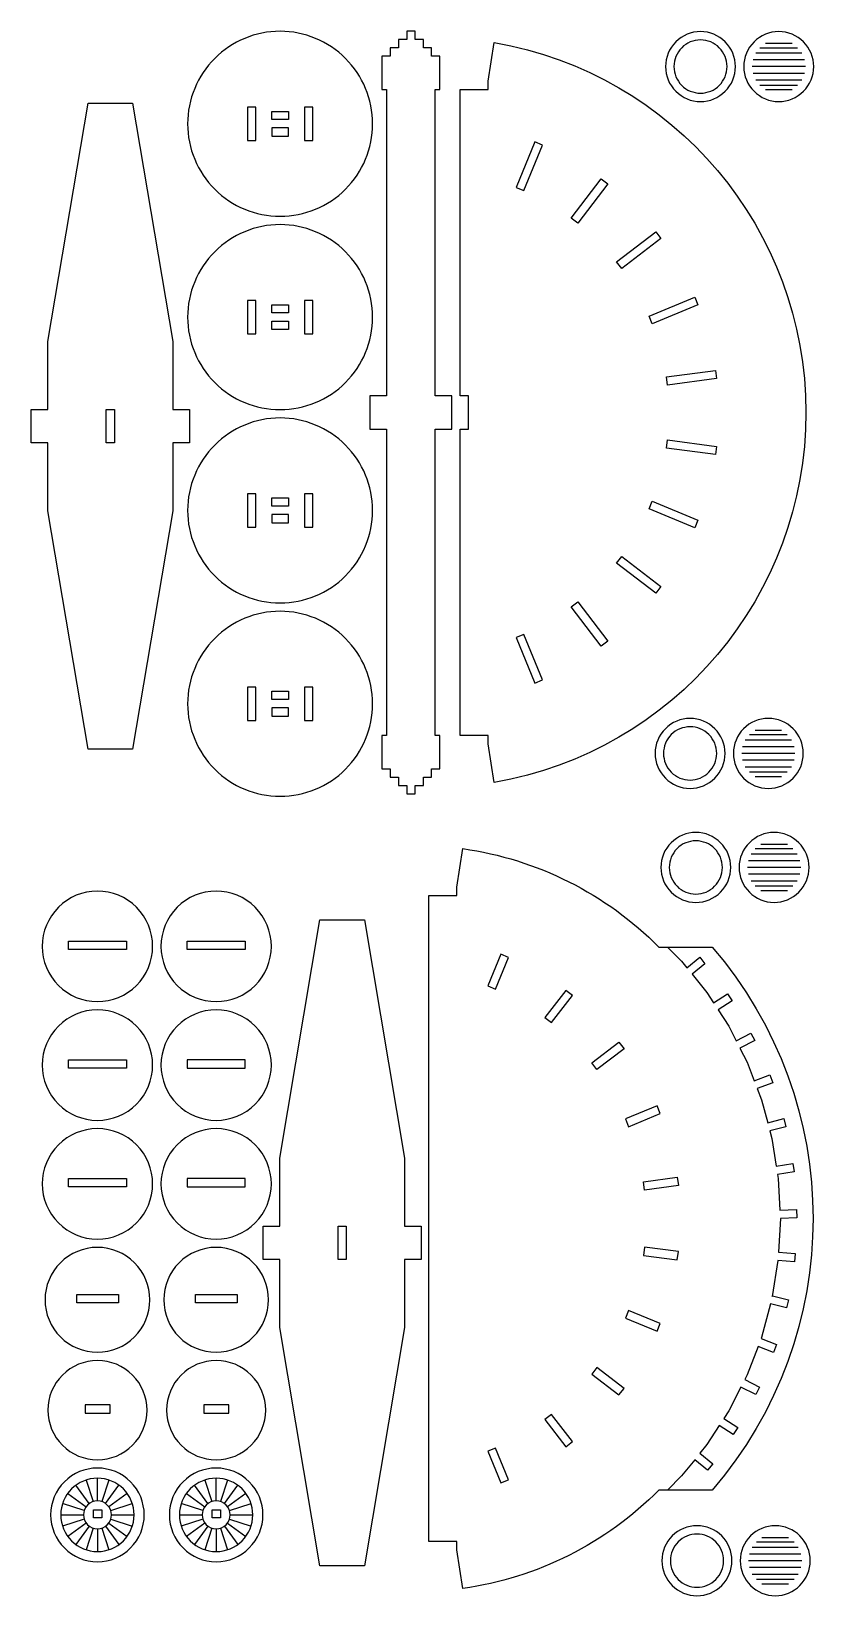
# Model space of a CAD drawing. Extents: x -1373 to 538, y -467 to 290.
# Drawn here: x 162 to 538, y -463 to 290 of the extents above; entities that cross this region are included whole.
import ezdxf

# ---------------------------------------------------------------- set-up
doc = ezdxf.new("R2010")
doc.units = 0
doc.header["$MEASUREMENT"] = 0
doc.layers.add('CUT', color=18, linetype='CONTINUOUS')
doc.layers.add('ENGRAVE', color=1, linetype='CONTINUOUS')

msp = doc.modelspace()

# ---------------------------------------------------------------- linework, layer by layer
at = {"layer": 'CUT'}
for points in [[(281.51, 290.05, 0.414214), (237, 245.54, 0.414214), (281.51, 201.03, 0.414214), (326.02, 245.54, 0.414214)], [(483.9, 289.94, 0.414214), (467.07, 273.1, 0.414214), (483.9, 256.26, 0.414214), (500.74, 273.1, 0.414214)], [(521.58, 289.94, 0.414214), (504.74, 273.1, 0.414214), (521.58, 256.26, 0.414214), (538.41, 273.1, 0.414214)], [(384.57, -71.37), (381.65, -52.8), (381.65, -48.8), (368.16, -48.8), (368.16, 98.64), (372.16, 98.64), (372.16, 114.64), (368.16, 114.64), (368.16, 262.07), (381.63, 262.07), (381.63, 266.07), (384.57, 284.63, -0.843117)], [(483.9, 285.9, 0.414214), (471.1, 273.1, 0.414214), (483.9, 260.3, 0.414214), (496.71, 273.1, 0.414214)], [(281.51, 197.03, 0.414214), (237, 152.52, 0.414214), (281.51, 108.01, 0.414214), (326.02, 152.52, 0.414214)], [(281.51, 104.01, 0.414214), (237, 59.5, 0.414214), (281.51, 14.99, 0.414214), (326.02, 59.5, 0.414214)], [(281.51, 10.99, 0.414214), (237, -33.52, 0.414214), (281.51, -78.03, 0.414214), (326.02, -33.52, 0.414214)], [(478.89, -40.57, 0.414214), (462.06, -57.41, 0.414214), (478.89, -74.24, 0.414214), (495.73, -57.41, 0.414214)], [(478.89, -44.6, 0.414214), (466.09, -57.41, 0.414214), (478.89, -70.21, 0.414214), (491.7, -57.41, 0.414214)], [(516.57, -40.57, 0.414214), (499.73, -57.41, 0.414214), (516.57, -74.24, 0.414214), (533.41, -57.41, 0.414214)], [(481.66, -95.43, 0.414214), (464.82, -112.27, 0.414214), (481.66, -129.11, 0.414214), (498.5, -112.27, 0.414214)], [(519.33, -95.43, 0.414214), (502.5, -112.27, 0.414214), (519.33, -129.11, 0.414214), (536.17, -112.27, 0.414214)], [(489.51, -411.86), (463.84, -411.86, -0.163707), (369.48, -459.22), (366.56, -440.65), (366.56, -436.65), (353.07, -436.65), (353.07, -125.78), (366.54, -125.78), (366.54, -121.78), (369.48, -103.22, -0.163804), (463.84, -150.56), (489.51, -150.56, -0.371837)], [(481.66, -99.47, 0.414214), (468.86, -112.27, 0.414214), (481.66, -125.07, 0.414214), (494.46, -112.27, 0.414214)], [(193.57, -123.66, 0.414214), (167, -150.23, 0.414214), (193.57, -176.8, 0.414214), (220.15, -150.23, 0.414214)], [(250.72, -123.66, 0.414214), (224.15, -150.23, 0.414214), (250.72, -176.8, 0.414214), (277.29, -150.23, 0.414214)], [(193.57, -180.8, 0.414214), (167, -207.37, 0.414214), (193.57, -233.95, 0.414214), (220.15, -207.37, 0.414214)], [(250.72, -180.8, 0.414214), (224.15, -207.37, 0.414214), (250.72, -233.95, 0.414214), (277.29, -207.37, 0.414214)], [(193.57, -237.95, 0.414214), (167, -264.52, 0.414214), (193.57, -291.09, 0.414214), (220.15, -264.52, 0.414214)], [(250.72, -237.95, 0.414214), (224.15, -264.52, 0.414214), (250.72, -291.09, 0.414214), (277.29, -264.52, 0.414214)], [(193.57, -295.09, 0.414214), (168.35, -320.31, 0.414214), (193.57, -345.53, 0.414214), (218.8, -320.31, 0.414214)], [(250.72, -295.09, 0.414214), (225.5, -320.31, 0.414214), (250.72, -345.53, 0.414214), (275.94, -320.31, 0.414214)], [(193.57, -349.53, 0.414214), (169.7, -373.41, 0.414214), (193.57, -397.28, 0.414214), (217.45, -373.41, 0.414214)], [(250.72, -349.53, 0.414214), (226.85, -373.41, 0.414214), (250.72, -397.28, 0.414214), (274.59, -373.41, 0.414214)], [(193.57, -401.28, 0.414214), (171.05, -423.8, 0.414214), (193.57, -446.32, 0.414214), (216.1, -423.8, 0.414214)], [(250.72, -401.28, 0.414214), (228.2, -423.8, 0.414214), (250.72, -446.32, 0.414214), (273.24, -423.8, 0.414214)], [(482.2, -429.01, 0.414214), (465.36, -445.85, 0.414214), (482.2, -462.68, 0.414214), (499.04, -445.85, 0.414214)], [(519.88, -429.01, 0.414214), (503.04, -445.85, 0.414214), (519.88, -462.68, 0.414214), (536.71, -445.85, 0.414214)], [(482.2, -433.04, 0.414214), (469.4, -445.85, 0.414214), (482.2, -458.65, 0.414214), (495, -445.85, 0.414214)]]:
    msp.add_lwpolyline(points, format="xyb", close=True, dxfattribs=at)
for points in [[(330.47, -64.8), (334.47, -64.8), (334.47, -68.79), (338.47, -68.79), (338.47, -72.79), (342.47, -72.79), (342.47, -76.79), (346.47, -76.79), (346.47, -72.79), (350.47, -72.79), (350.47, -68.79), (354.47, -68.79), (354.47, -64.8), (358.47, -64.8), (358.47, -48.8), (356.16, -48.8), (356.16, 98.64), (364.16, 98.64), (364.16, 114.64), (356.16, 114.64), (356.16, 262.07), (358.47, 262.07), (358.47, 278.07), (354.47, 278.07), (354.47, 282.07), (350.47, 282.07), (350.47, 286.06), (346.47, 286.06), (346.47, 290.06), (342.47, 290.06), (342.47, 286.06), (338.47, 286.06), (338.47, 282.07), (334.47, 282.07), (334.47, 278.07), (330.47, 278.07), (330.47, 262.07), (332.67, 262.07), (332.67, 114.64), (324.67, 114.64), (324.67, 98.64), (332.67, 98.64), (332.67, -48.8), (330.47, -48.8)], [(189.07, -55.37), (169.71, 59.25), (169.71, 92.06), (161.71, 92.06), (161.71, 108.06), (169.71, 108.06), (169.71, 140.87), (189.07, 255.5), (210.51, 255.5), (229.85, 140.87), (229.85, 108.06), (237.85, 108.06), (237.85, 92.06), (229.85, 92.06), (229.85, 59.25), (210.51, -55.37)], [(265.77, 253.54), (265.77, 237.54), (269.76, 237.54), (269.76, 253.54)], [(277.51, 247.54), (277.51, 251.54), (285.51, 251.54), (285.51, 247.54)], [(297.26, 237.54), (297.26, 253.54), (293.26, 253.54), (293.26, 237.54)], [(277.51, 243.54), (277.51, 239.54), (285.51, 239.54), (285.51, 243.54)], [(404.2, 236.88), (395.1, 214.92), (398.8, 213.39), (407.89, 235.35)], [(421.67, 200.18), (436.14, 219.04), (439.31, 216.6), (424.85, 197.75)], [(443.53, 179.07), (462.38, 193.54), (464.81, 190.36), (445.96, 175.9)], [(265.77, 160.52), (265.77, 144.52), (269.76, 144.52), (269.76, 160.52)], [(277.51, 154.52), (277.51, 158.52), (285.51, 158.52), (285.51, 154.52)], [(297.26, 144.52), (297.26, 160.52), (293.26, 160.52), (293.26, 144.52)], [(460.7, 149.33), (459.17, 153.02), (481.12, 162.11), (482.65, 158.42)], [(277.51, 150.52), (285.51, 150.52), (285.51, 146.52), (277.51, 146.52)], [(468.06, 119.84), (467.54, 123.81), (491.1, 126.91), (491.62, 122.95)], [(197.78, 92.06), (197.78, 108.06), (201.78, 108.06), (201.78, 92.06)], [(467.54, 89.46), (468.06, 93.43), (491.62, 90.33), (491.1, 86.36)], [(265.77, 67.5), (265.77, 51.5), (269.76, 51.5), (269.76, 67.5)], [(277.51, 61.5), (277.51, 65.5), (285.51, 65.5), (285.51, 61.5)], [(297.26, 51.5), (297.26, 67.5), (293.26, 67.5), (293.26, 51.5)], [(459.17, 60.25), (460.7, 63.95), (482.65, 54.85), (481.12, 51.16)], [(277.51, 57.5), (277.51, 53.5), (285.51, 53.5), (285.51, 57.5)], [(443.53, 34.2), (445.96, 37.38), (464.81, 22.91), (462.38, 19.74)], [(421.67, 13.09), (424.85, 15.52), (439.31, -3.33), (436.14, -5.76)], [(407.89, -22.07), (398.8, -0.12), (395.1, -1.65), (404.2, -23.6)], [(265.77, -25.52), (265.77, -41.52), (269.76, -41.52), (269.76, -25.52)], [(277.51, -31.52), (277.51, -27.52), (285.51, -27.52), (285.51, -31.52)], [(297.26, -41.52), (297.26, -25.52), (293.26, -25.52), (293.26, -41.52)], [(277.51, -35.52), (277.51, -39.52), (285.51, -39.52), (285.51, -35.52)], [(300.68, -448.32), (281.32, -333.69), (281.32, -300.88), (273.32, -300.88), (273.32, -284.89), (281.32, -284.89), (281.32, -252.08), (300.68, -137.45), (322.11, -137.45), (341.45, -252.08), (341.45, -284.89), (349.45, -284.89), (349.45, -300.88), (341.45, -300.88), (341.45, -333.69), (322.11, -448.32)], [(179.63, -151.72), (179.63, -147.72), (207.63, -147.72), (207.63, -151.72)], [(236.77, -151.72), (236.77, -147.72), (264.77, -147.72), (264.77, -151.72)], [(381.54, -169.23), (385.24, -170.76), (391.53, -155.57), (387.84, -154.04)], [(409.02, -184.49), (412.19, -186.93), (422.2, -173.88), (419.03, -171.45)], [(434.04, -209.52), (431.61, -206.35), (444.66, -196.33), (447.09, -199.51)], [(179.63, -208.87), (179.63, -204.87), (207.63, -204.87), (207.63, -208.87)], [(236.77, -208.87), (264.77, -208.87), (264.77, -204.87), (236.77, -204.87)], [(449.3, -237), (464.5, -230.7), (462.97, -227.01), (447.77, -233.3)], [(179.63, -266.01), (179.63, -262.01), (207.63, -262.01), (207.63, -266.01)], [(236.77, -266.01), (264.77, -266.01), (264.77, -262.01), (236.77, -262.01)], [(456.93, -267.48), (456.41, -263.52), (472.72, -261.37), (473.24, -265.34)], [(309.39, -284.89), (313.39, -284.89), (313.39, -300.88), (309.39, -300.88)], [(456.41, -298.91), (472.72, -301.06), (473.24, -297.09), (456.93, -294.94)], [(203.63, -321.8), (183.63, -321.8), (183.63, -317.8), (203.63, -317.8)], [(260.77, -321.8), (240.77, -321.8), (240.77, -317.8), (260.77, -317.8)], [(447.77, -329.13), (462.97, -335.42), (464.5, -331.73), (449.3, -325.43)], [(431.61, -356.08), (444.66, -366.09), (447.09, -362.92), (434.04, -352.91)], [(187.63, -374.9), (199.63, -374.9), (199.63, -370.9), (187.63, -370.9)], [(244.77, -374.9), (256.77, -374.9), (256.77, -370.9), (244.77, -370.9)], [(419.03, -390.98), (422.2, -388.55), (412.19, -375.5), (409.02, -377.93)], [(387.84, -408.39), (391.53, -406.86), (385.24, -391.66), (381.54, -393.2)], [(191.63, -421.29), (195.63, -421.29), (195.63, -425.29), (191.63, -425.29)], [(248.77, -425.29), (248.77, -421.29), (252.77, -421.29), (252.77, -425.29)]]:
    msp.add_lwpolyline(points, close=True, dxfattribs=at)
at = {"layer": 'ENGRAVE'}
for points in [[(532.67, 279.5), (510.49, 279.5)], [(512.52, 282.15), (530.63, 282.15)], [(527.98, 284.19), (515.18, 284.19)], [(534.38, 273.1), (508.77, 273.1)], [(509.21, 276.41), (533.94, 276.41)], [(533.94, 269.79), (509.21, 269.79)], [(510.49, 266.7), (532.67, 266.7)], [(530.63, 264.05), (512.52, 264.05)], [(515.18, 262.01), (527.98, 262.01)], [(527.66, -51), (505.48, -51)], [(507.51, -48.35), (525.62, -48.35)], [(522.97, -46.32), (510.17, -46.32)], [(529.37, -57.41), (503.77, -57.41)], [(504.2, -54.09), (528.93, -54.09)], [(528.93, -60.72), (504.2, -60.72)], [(505.48, -63.81), (527.66, -63.81)], [(525.62, -66.46), (507.51, -66.46)], [(510.17, -68.49), (522.97, -68.49)], [(510.28, -103.22), (528.39, -103.22)], [(525.73, -101.18), (512.93, -101.18)], [(532.14, -112.27), (506.53, -112.27)], [(506.97, -108.96), (531.7, -108.96)], [(530.42, -105.87), (508.24, -105.87)], [(531.7, -115.58), (506.97, -115.58)], [(508.24, -118.67), (530.42, -118.67)], [(528.39, -121.32), (510.28, -121.32)], [(512.93, -123.36), (525.73, -123.36)], [(467.97, -150.56), (474.82, -157.41), (477.32, -160.5), (483.53, -155.46), (486.05, -158.57), (479.84, -163.6), (487.01, -172.46), (490.2, -177.38), (496.91, -173.03), (499.09, -176.38), (492.38, -180.74), (497.56, -188.7), (501.08, -195.62), (508.21, -191.99), (510.02, -195.55), (502.9, -199.19), (506.35, -205.96), (509.81, -214.98), (517.28, -212.11), (518.71, -215.85), (511.25, -218.71), (513.29, -224.04), (516.28, -235.21), (524.01, -233.14), (525.04, -237), (517.32, -239.07), (518.3, -242.75), (520.41, -256.04), (528.31, -254.79), (528.93, -258.74), (521.03, -259.99), (521.33, -261.87), (522.14, -277.22), (530.12, -276.8), (530.33, -280.8), (522.34, -281.21), (521.5, -297.38), (529.48, -297.99), (529.18, -301.98), (521.2, -301.37), (518.44, -318.79), (518.53, -318.42), (526.3, -320.31), (525.36, -324.2), (517.59, -322.31), (513.29, -338.39), (513.06, -338.99), (520.53, -341.85), (519.09, -345.59), (511.63, -342.72), (506.35, -356.47), (505.2, -358.73), (512.32, -362.36), (510.51, -365.92), (503.38, -362.29), (497.56, -373.73), (495.13, -377.46), (501.84, -381.82), (499.66, -385.17), (492.95, -380.81), (487.01, -389.97), (483.63, -394.14), (489.85, -399.17), (487.33, -402.28), (481.11, -397.25), (474.82, -405.02), (467.97, -411.86)], [(193.57, -417.08), (193.57, -406.15)], [(250.72, -417.08), (250.72, -406.15)], [(179.29, -413.43), (188.13, -419.85)], [(189.62, -418.36), (183.2, -409.52)], [(188.12, -407.01), (191.5, -417.4)], [(199.03, -407.01), (195.65, -417.4)], [(197.53, -418.36), (203.95, -409.52)], [(207.85, -413.43), (199.02, -419.85)], [(236.44, -413.43), (245.28, -419.85)], [(246.77, -418.36), (240.34, -409.52)], [(245.26, -407.01), (248.64, -417.4)], [(256.17, -407.01), (252.8, -417.4)], [(254.67, -418.36), (261.09, -409.52)], [(265, -413.43), (256.16, -419.85)], [(187.18, -421.72), (176.79, -418.35)], [(199.97, -421.72), (210.36, -418.35)], [(244.32, -421.72), (233.93, -418.35)], [(257.11, -421.72), (267.51, -418.35)], [(175.92, -423.8), (186.85, -423.8)], [(187.18, -425.88), (176.79, -429.26)], [(188.13, -427.75), (179.29, -434.18)], [(199.02, -427.75), (207.85, -434.18)], [(199.97, -425.88), (210.36, -429.26)], [(200.3, -423.8), (211.23, -423.8)], [(233.07, -423.8), (243.99, -423.8)], [(244.32, -425.88), (233.93, -429.26)], [(245.28, -427.75), (236.44, -434.18)], [(256.16, -427.75), (265, -434.18)], [(257.11, -425.88), (267.51, -429.26)], [(257.44, -423.8), (268.37, -423.8)], [(189.62, -429.24), (183.2, -438.08)], [(191.5, -430.2), (188.12, -440.59)], [(193.57, -430.53), (193.57, -441.45)], [(195.65, -430.2), (199.03, -440.59)], [(197.53, -429.24), (203.95, -438.08)], [(246.77, -429.24), (240.34, -438.08)], [(248.64, -430.2), (245.26, -440.59)], [(250.72, -430.53), (250.72, -441.45)], [(252.8, -430.2), (256.17, -440.59)], [(254.67, -429.24), (261.09, -438.08)], [(526.28, -434.76), (513.47, -434.76)], [(507.51, -442.53), (532.24, -442.53)], [(530.96, -439.45), (508.79, -439.45)], [(510.82, -436.79), (528.93, -436.79)], [(532.68, -445.85), (507.07, -445.85)], [(532.24, -449.16), (507.51, -449.16)], [(508.79, -452.25), (530.96, -452.25)], [(528.93, -454.9), (510.82, -454.9)], [(513.47, -456.93), (526.28, -456.93)]]:
    msp.add_lwpolyline(points, dxfattribs=at)
for points in [[(193.57, -406.15, 0.414214), (175.92, -423.8, 0.414214), (193.57, -441.45, 0.414214), (211.23, -423.8, 0.414214)], [(250.72, -406.15, 0.414214), (233.07, -423.8, 0.414214), (250.72, -441.45, 0.414214), (268.37, -423.8, 0.414214)], [(193.57, -417.08, 0.414214), (186.85, -423.8, 0.414214), (193.57, -430.53, 0.414214), (200.3, -423.8, 0.414214)], [(250.72, -417.08, 0.414214), (243.99, -423.8, 0.414214), (250.72, -430.53, 0.414214), (257.44, -423.8, 0.414214)]]:
    msp.add_lwpolyline(points, format="xyb", close=True, dxfattribs=at)

doc.saveas('drawing.dxf')
